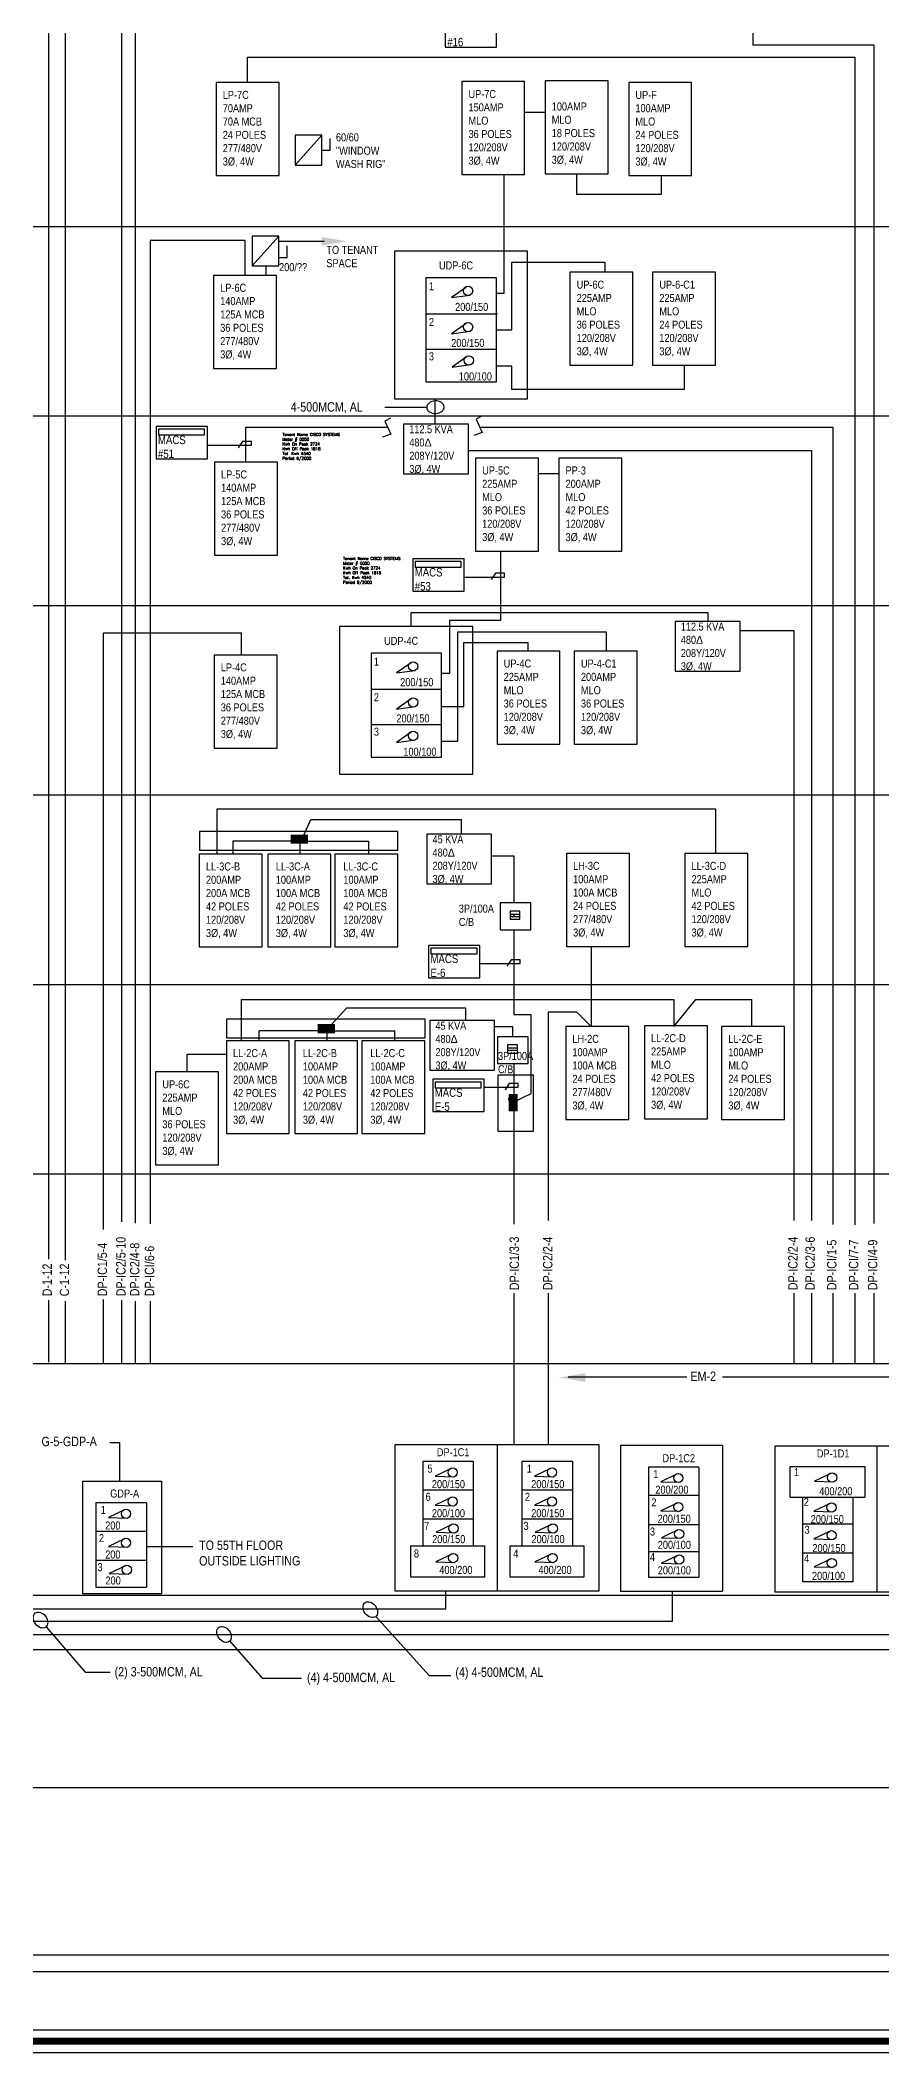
# Model space of a CAD drawing. Extents: x -4.2 to 35, y -7.8 to 73.6.
# Drawn here: x 20.05 to 25.96, y -7.81 to 6.31 of the extents above; entities that cross this region are included whole.
import ezdxf

# ---------------------------------------------------------------- set-up
doc = ezdxf.new("R2010")
doc.units = 0
doc.header["$MEASUREMENT"] = 0
doc.layers.get('0').update_dxf_attribs({"linetype": 'CONTINUOUS'})
for name, color, linetype in [('BOX', 3, 'CONTINUOUS'), ('FLOORS', 7, 'CONTINUOUS'), ('HIGH-VOLTAGE', 1, 'CONTINUOUS'), ('LOW-VOLTAGE', 5, 'CONTINUOUS'), ('METER', 220, 'CONTINUOUS'), ('PANELS', 3, 'CONTINUOUS'), ('PANELTEXT', 7, 'CONTINUOUS'), ('PULL-BOXES', 3, 'CONTINUOUS')]:
    doc.layers.add(name, color=color, linetype=linetype)
doc.layers.add('MeterID', color=2, linetype='CONTINUOUS', lineweight=5)
doc.styles.add('NOTESSTYLE2', font='techl___.ttf', dxfattribs={"height": 0.25})
doc.styles.add('ROMANS', font='romans')

msp = doc.modelspace()

# ---------------------------------------------------------------- hatches: boundary and pattern name
at = {"layer": 'HIGH-VOLTAGE'}
msp.add_hatch(color=256, dxfattribs=at).paths.add_polyline_path([(23.339, -1.207), (23.403, -1.207), (23.403, -1.086), (23.339, -1.086)])
at = {"layer": 'LOW-VOLTAGE'}
for points in [[(21.931, 0.671), (21.931, 0.736), (21.81, 0.736), (21.81, 0.671)], [(22.121, -0.66), (22.121, -0.595), (22, -0.595), (22, -0.66)]]:
    msp.add_hatch(color=256, dxfattribs=at).paths.add_polyline_path(points)

# ---------------------------------------------------------------- linework, layer by layer
for p, q in [((2.694, 5.004), (30.437, 5.004)), ((2.694, 3.674), (30.437, 3.674)), ((2.694, 2.344), (30.437, 2.344)), ((2.694, 1.014), (30.437, 1.014)), ((2.694, -0.316), (30.437, -0.316)), ((2.694, -1.646), (30.437, -1.646)), ((2.694, -2.976), (30.437, -2.976)), ((2.694, -4.603), (30.437, -4.603)), ((2.694, -5.952), (30.437, -5.952))]:
    msp.add_line(p, q)
at = {"layer": 'BOX'}
for p, q in [((34.82, -7.655), (1.925, -7.655)), ((34.959, -7.814), (1.787, -7.814))]:
    msp.add_line(p, q, dxfattribs=at)
at = {"layer": 'BOX', "const_width": 0.05}
msp.add_lwpolyline([(34.734, -7.732), (1.851, -7.732), (1.851, 35.949), (34.912, 35.949)], dxfattribs=at)
at = {"layer": 'FLOORS'}
for p, q in [((30.437, -7.129), (2.694, -7.129)), ((30.525, -7.246), (2.606, -7.246))]:
    msp.add_line(p, q, dxfattribs=at)
at = {"layer": 'HIGH-VOLTAGE'}
for p, q in [((20.111, 10.42), (20.111, -2.244)), ((20.227, 10.415), (20.227, -2.251)), ((20.623, 10.082), (20.623, -1.983)), ((20.72, 7.539), (20.72, -1.992)), ((25.053, 6.715), (25.053, 6.279)), ((25.053, 6.279), (25.901, 6.279)), ((25.901, 6.279), (25.901, -1.994)), ((21.508, 6.014), (21.508, 6.192)), ((21.508, 6.192), (25.769, 6.192)), ((25.769, 6.192), (25.769, -2.004)), ((21.49, 4.905), (20.825, 4.905)), ((20.825, 4.905), (20.825, -1.996)), ((21.49, 4.66), (21.49, 4.905)), ((21.727, 4.899), (22.046, 4.899)), ((21.637, 4.727), (21.637, 4.66)), ((21.496, 3.349), (21.496, 3.595)), ((21.496, 3.595), (22.491, 3.595)), ((22.514, 3.546), (22.455, 3.525)), ((22.51, 3.659), (22.472, 3.638)), ((22.472, 3.638), (22.514, 3.546)), ((23.154, 3.558), (23.095, 3.537)), ((23.15, 3.672), (23.112, 3.651)), ((23.112, 3.651), (23.154, 3.558)), ((23.137, 3.595), (25.615, 3.595)), ((25.615, 3.595), (25.615, -2)), ((23.057, 3.432), (25.464, 3.432)), ((25.464, 3.432), (25.464, -1.972)), ((20.496, 2.152), (21.465, 2.152)), ((20.496, -2.037), (20.496, 2.152)), ((21.465, 1.995), (21.465, 2.152)), ((24.963, 2.167), (25.341, 2.167)), ((25.341, 2.167), (25.341, -1.973)), ((23.22, 0.587), (23.377, 0.587)), ((23.377, 0.587), (23.377, 0.256)), ((23.377, 0.068), (23.377, -0.53)), ((23.921, -0.611), (23.921, -0.05)), ((23.498, -0.53), (23.377, -0.53)), ((23.498, -1.082), (23.498, -0.53)), ((23.818, -0.51), (23.617, -0.51)), ((23.617, -0.51), (23.617, -1.973)), ((23.919, -0.611), (23.818, -0.51)), ((23.24, -0.612), (23.366, -0.612)), ((23.366, -0.612), (23.366, -0.683)), ((23.377, -0.871), (23.377, -1.998)), ((23.366, -1.144), (23.498, -1.082)), ((20.111, -2.531), (20.111, -2.966)), ((20.227, -2.538), (20.227, -2.978)), ((20.496, -2.976), (20.496, -2.527)), ((20.623, -2.533), (20.623, -2.979)), ((20.72, -2.538), (20.72, -2.977)), ((20.825, -2.54), (20.825, -2.976)), ((23.377, -2.484), (23.377, -3.548)), ((23.617, -2.484), (23.617, -3.548)), ((25.341, -2.484), (25.341, -2.976)), ((25.464, -2.484), (25.464, -2.976)), ((25.615, -2.484), (25.615, -2.976)), ((25.769, -2.484), (25.769, -2.976)), ((25.901, -2.484), (25.901, -2.976)), ((24.589, -3.073), (23.757, -3.073)), ((26.758, -3.073), (24.84, -3.073)), ((20.542, -3.531), (20.609, -3.531)), ((20.609, -3.531), (20.609, -3.804)), ((20.797, -4.26), (21.123, -4.26)), ((22.899, -4.699), (22.899, -4.571)), ((24.49, -4.786), (24.49, -4.575)), ((19.706, -4.699), (22.899, -4.699)), ((19.707, -4.786), (24.49, -4.786)), ((19.703, -4.878), (26.302, -4.878)), ((19.705, -4.984), (27.423, -4.984))]:
    msp.add_line(p, q, dxfattribs=at)
for points in [[(22.028, 4.869), (22.208, 4.899), (22.028, 4.929)], [(23.877, -3.045), (23.697, -3.075), (23.877, -3.105)]]:
    msp.add_solid(points, dxfattribs=at)
at = {"layer": 'LOW-VOLTAGE'}
for p, q in [((23.452, 5.805), (23.595, 5.805)), ((23.816, 5.373), (23.816, 5.231)), ((23.308, 4.535), (23.308, 5.362)), ((23.816, 5.231), (24.412, 5.231)), ((24.412, 5.231), (24.412, 5.361)), ((23.363, 4.278), (23.363, 4.752)), ((23.363, 4.752), (24.015, 4.752)), ((24.015, 4.752), (24.015, 4.682)), ((23.254, 4.535), (23.308, 4.535)), ((23.254, 4.278), (23.363, 4.278)), ((23.363, 4.024), (23.254, 4.024)), ((23.363, 3.859), (23.363, 4.024)), ((24.571, 4.029), (24.571, 3.859)), ((24.571, 3.859), (23.363, 3.859)), ((22.825, 3.616), (22.825, 3.793)), ((23.549, 3.27), (23.692, 3.27)), ((23.283, 2.725), (23.283, 2.238)), ((22.655, 2.195), (22.655, 2.293)), ((22.655, 2.293), (24.737, 2.293)), ((24.737, 2.293), (24.737, 2.232)), ((22.925, 2.238), (22.925, 1.866)), ((23.283, 2.238), (22.925, 2.238)), ((22.983, 1.392), (22.983, 2.159)), ((22.983, 2.159), (24.023, 2.159)), ((24.023, 2.159), (24.023, 2.023)), ((23.026, 1.635), (23.026, 2.083)), ((23.026, 2.083), (23.474, 2.083)), ((23.474, 2.083), (23.474, 2.023)), ((22.925, 1.866), (22.869, 1.866)), ((22.869, 1.635), (23.026, 1.635)), ((22.869, 1.392), (22.983, 1.392)), ((21.294, 0.599), (21.294, 0.917)), ((21.294, 0.917), (24.792, 0.917)), ((24.792, 0.917), (24.792, 0.602)), ((21.89, 0.706), (21.951, 0.841)), ((21.951, 0.841), (23.007, 0.841)), ((23.007, 0.841), (23.007, 0.738)), ((21.878, 0.69), (21.404, 0.69)), ((21.405, 0.69), (21.405, 0.599)), ((21.876, 0.599), (21.876, 0.705)), ((21.912, 0.69), (22.356, 0.69)), ((22.356, 0.69), (22.356, 0.599)), ((21.465, -0.711), (21.465, -0.422)), ((21.465, -0.422), (24.498, -0.422)), ((24.498, -0.422), (24.498, -0.606)), ((24.498, -0.611), (24.654, -0.422)), ((24.654, -0.422), (25.044, -0.422)), ((25.044, -0.422), (25.044, -0.611)), ((22.071, -0.626), (22.205, -0.48)), ((22.205, -0.48), (23.036, -0.48)), ((23.036, -0.48), (23.036, -0.569)), ((22.067, -0.641), (21.59, -0.641)), ((21.59, -0.711), (21.59, -0.641)), ((22.067, -0.711), (22.067, -0.641)), ((22.101, -0.641), (22.54, -0.641)), ((22.54, -0.711), (22.54, -0.641)), ((21.084, -0.93), (21.084, -0.805)), ((21.084, -0.805), (21.359, -0.805))]:
    msp.add_line(p, q, dxfattribs=at)
at = {"layer": 'METER'}
for p, q in [((21.226, 3.468), (21.535, 3.468)), ((21.472, 3.494), (21.442, 3.45)), ((21.535, 3.494), (21.472, 3.494)), ((21.535, 3.468), (21.535, 3.494)), ((23.027, 2.543), (23.31, 2.543)), ((23.247, 2.569), (23.217, 2.525)), ((23.31, 2.569), (23.247, 2.569)), ((23.31, 2.543), (23.31, 2.569)), ((23.138, -0.17), (23.421, -0.17)), ((23.358, -0.144), (23.328, -0.188)), ((23.421, -0.144), (23.358, -0.144)), ((23.421, -0.17), (23.421, -0.144)), ((23.168, -1.038), (23.407, -1.038)), ((23.344, -1.012), (23.315, -1.056)), ((23.407, -1.012), (23.344, -1.012)), ((23.407, -1.038), (23.407, -1.012))]:
    msp.add_line(p, q, dxfattribs=at)
for points in [[(22.895, 6.262), (23.255, 6.262), (23.255, 6.49), (22.895, 6.49)], [(20.866, 3.372), (21.226, 3.372), (21.226, 3.6), (20.866, 3.6)], [(20.883, 3.541), (21.206, 3.541), (21.206, 3.58), (20.883, 3.58)], [(22.667, 2.443), (23.027, 2.443), (23.027, 2.671), (22.667, 2.671)], [(22.684, 2.612), (23.007, 2.612), (23.007, 2.651), (22.684, 2.651)], [(22.778, -0.27), (23.138, -0.27), (23.138, -0.042), (22.778, -0.042)], [(22.794, -0.101), (23.118, -0.101), (23.118, -0.062), (22.794, -0.062)], [(22.808, -1.209), (23.168, -1.209), (23.168, -0.982), (22.808, -0.982)], [(22.824, -1.041), (23.148, -1.041), (23.148, -1.001), (22.824, -1.001)]]:
    msp.add_lwpolyline(points, close=True, dxfattribs=at)
at = {"layer": 'PANELS'}
for p, q in [((21.842, 5.434), (22.029, 5.643)), ((22.029, 5.538), (22.087, 5.538)), ((22.087, 5.538), (22.087, 5.621)), ((21.54, 4.727), (21.727, 4.936)), ((21.785, 4.785), (21.785, 4.867)), ((21.727, 4.785), (21.785, 4.785)), ((23.041, 4.576), (22.938, 4.504)), ((22.938, 4.504), (23.069, 4.522)), ((23.041, 4.323), (22.938, 4.25)), ((22.938, 4.25), (23.069, 4.269)), ((23.045, 4.089), (22.943, 4.016)), ((22.943, 4.016), (23.074, 4.035)), ((22.656, 1.942), (22.553, 1.87)), ((22.553, 1.87), (22.684, 1.888)), ((22.656, 1.689), (22.553, 1.616)), ((22.553, 1.616), (22.684, 1.635)), ((22.656, 1.455), (22.553, 1.382)), ((22.553, 1.382), (22.684, 1.4)), ((23.258, -3.548), (23.258, -4.571)), ((24.841, -3.552), (24.124, -3.552)), ((24.124, -3.552), (24.124, -4.575)), ((24.841, -3.552), (24.841, -4.575)), ((25.924, -3.556), (25.924, -4.58)), ((22.937, -3.713), (22.824, -3.767)), ((22.824, -3.767), (22.956, -3.771)), ((23.634, -3.713), (23.52, -3.767)), ((23.52, -3.767), (23.653, -3.771)), ((24.521, -3.752), (24.407, -3.806)), ((24.407, -3.806), (24.539, -3.81)), ((25.6, -3.749), (25.486, -3.803)), ((25.486, -3.803), (25.618, -3.807)), ((22.937, -3.917), (22.824, -3.971)), ((23.634, -3.917), (23.52, -3.971)), ((20.645, -4.003), (20.531, -4.057)), ((20.531, -4.057), (20.664, -4.061)), ((22.824, -3.971), (22.956, -3.975)), ((23.52, -3.971), (23.653, -3.975)), ((24.521, -3.956), (24.407, -4.011)), ((24.407, -4.011), (24.539, -4.014)), ((25.595, -3.96), (25.482, -4.014)), ((25.482, -4.014), (25.614, -4.018)), ((20.645, -4.207), (20.531, -4.261)), ((22.943, -4.106), (22.83, -4.16)), ((22.83, -4.16), (22.962, -4.164)), ((23.64, -4.106), (23.526, -4.16)), ((23.526, -4.16), (23.658, -4.164)), ((24.526, -4.145), (24.413, -4.199)), ((24.413, -4.199), (24.545, -4.203)), ((25.596, -4.154), (25.482, -4.208)), ((25.482, -4.208), (25.614, -4.212)), ((20.531, -4.261), (20.664, -4.265)), ((22.941, -4.314), (22.828, -4.368)), ((22.828, -4.368), (22.96, -4.372)), ((23.638, -4.314), (23.524, -4.368)), ((23.524, -4.368), (23.656, -4.372)), ((24.526, -4.324), (24.413, -4.378)), ((24.413, -4.378), (24.545, -4.382)), ((25.597, -4.349), (25.483, -4.403)), ((20.651, -4.396), (20.537, -4.45)), ((20.537, -4.45), (20.669, -4.454)), ((25.483, -4.403), (25.615, -4.407)), ((24.123, -4.575), (24.84, -4.575))]:
    msp.add_line(p, q, dxfattribs=at)
for points in [[(21.287, 5.361), (21.729, 5.361), (21.729, 6.014), (21.287, 6.014)], [(23.011, 5.367), (23.452, 5.367), (23.452, 6.02), (23.011, 6.02)], [(23.595, 5.373), (24.037, 5.373), (24.037, 6.026), (23.595, 6.026)], [(24.182, 5.361), (24.623, 5.361), (24.623, 6.014), (24.182, 6.014)], [(21.842, 5.434), (22.029, 5.434), (22.029, 5.643), (21.842, 5.643)], [(21.54, 4.727), (21.727, 4.727), (21.727, 4.936), (21.54, 4.936)], [(22.539, 3.793), (23.473, 3.793), (23.473, 4.829), (22.539, 4.829)], [(23.77, 4.029), (24.212, 4.029), (24.212, 4.682), (23.77, 4.682)], [(24.35, 4.029), (24.792, 4.029), (24.792, 4.682), (24.35, 4.682)], [(21.269, 4.007), (21.711, 4.007), (21.711, 4.66), (21.269, 4.66)], [(22.603, 3.267), (23.057, 3.267), (23.057, 3.616), (22.603, 3.616)], [(21.275, 2.697), (21.717, 2.697), (21.717, 3.349), (21.275, 3.349)], [(23.107, 2.725), (23.549, 2.725), (23.549, 3.377), (23.107, 3.377)], [(23.692, 2.725), (24.134, 2.725), (24.134, 3.377), (23.692, 3.377)], [(22.154, 1.159), (23.088, 1.159), (23.088, 2.195), (22.154, 2.195)], [(24.508, 1.883), (24.963, 1.883), (24.963, 2.232), (24.508, 2.232)], [(21.273, 1.343), (21.715, 1.343), (21.715, 1.995), (21.273, 1.995)], [(23.258, 1.371), (23.7, 1.371), (23.7, 2.023), (23.258, 2.023)], [(23.8, 1.371), (24.242, 1.371), (24.242, 2.023), (23.8, 2.023)], [(21.171, 0.625), (22.563, 0.625), (22.563, 0.756), (21.171, 0.756)], [(22.766, 0.389), (23.22, 0.389), (23.22, 0.738), (22.766, 0.738)], [(21.169, -0.053), (21.611, -0.053), (21.611, 0.599), (21.169, 0.599)], [(21.649, -0.053), (22.091, -0.053), (22.091, 0.599), (21.649, 0.599)], [(22.121, -0.053), (22.562, -0.053), (22.562, 0.599), (22.121, 0.599)], [(23.745, -0.05), (24.187, -0.05), (24.187, 0.602), (23.745, 0.602)], [(24.576, -0.05), (25.017, -0.05), (25.017, 0.602), (24.576, 0.602)], [(23.281, 0.068), (23.496, 0.068), (23.496, 0.256), (23.281, 0.256)], [(21.36, -0.691), (22.753, -0.691), (22.753, -0.559), (21.36, -0.559)], [(22.786, -0.919), (23.24, -0.919), (23.24, -0.569), (22.786, -0.569)], [(23.262, -0.871), (23.477, -0.871), (23.477, -0.683), (23.262, -0.683)], [(23.74, -1.264), (24.182, -1.264), (24.182, -0.611), (23.74, -0.611)], [(24.292, -1.259), (24.734, -1.259), (24.734, -0.606), (24.292, -0.606)], [(24.834, -1.264), (25.276, -1.264), (25.276, -0.611), (24.834, -0.611)], [(21.359, -1.363), (21.8, -1.363), (21.8, -0.711), (21.359, -0.711)], [(21.839, -1.363), (22.28, -1.363), (22.28, -0.711), (21.839, -0.711)], [(22.31, -1.363), (22.752, -1.363), (22.752, -0.711), (22.31, -0.711)], [(20.863, -1.583), (21.304, -1.583), (21.304, -0.93), (20.863, -0.93)], [(22.541, -4.571), (23.975, -4.571), (23.975, -3.548), (22.541, -3.548)], [(25.207, -4.58), (26.641, -4.58), (26.641, -3.556), (25.207, -3.556)]]:
    msp.add_lwpolyline(points, close=True, dxfattribs=at)
for centre in [(23.055, 4.551), (23.055, 4.297), (23.06, 4.063), (22.67, 1.916), (22.67, 1.663), (22.67, 1.429), (22.947, -3.741), (23.644, -3.741), (24.53, -3.78), (25.609, -3.777), (22.947, -3.945), (23.644, -3.945), (24.53, -3.984), (20.655, -4.031), (25.605, -3.987), (20.655, -4.235), (22.953, -4.134), (23.65, -4.134), (24.536, -4.173), (25.606, -4.182), (22.951, -4.342), (23.648, -4.342), (24.536, -4.352), (25.607, -4.377), (20.661, -4.424)]:
    msp.add_circle(centre, 0.0324, dxfattribs=at)
at = {"layer": 'PANELTEXT'}
for p, q in [((22.47, 3.735), (22.764, 3.735)), ((22.409, -4.751), (22.781, -5.165)), ((20.094, -4.824), (20.369, -5.143)), ((21.383, -4.925), (21.611, -5.186)), ((20.369, -5.143), (20.543, -5.143)), ((21.611, -5.186), (21.886, -5.186)), ((22.781, -5.165), (22.934, -5.165))]:
    msp.add_line(p, q, dxfattribs=at)
at = {"layer": 'PANELTEXT', "extrusion": (0, 0, -1)}
msp.add_ellipse((22.826, 3.735), major_axis=(0.0615, 0.0028), ratio=0.716701, dxfattribs=at)
at = {"layer": 'PANELTEXT'}
for centre in [(22.369, -4.704), (20.055, -4.777), (21.343, -4.878)]:
    msp.add_ellipse(centre, major_axis=(-0.0366, 0.0495), ratio=0.716701, dxfattribs=at)
at = {"layer": 'PULL-BOXES'}
for p, q in [((22.766, 4.389), (23.262, 4.389)), ((22.759, 4.143), (23.254, 4.143)), ((22.374, 1.755), (22.869, 1.755)), ((22.374, 1.509), (22.869, 1.509)), ((23.351, 0.177), (23.42, 0.177)), ((23.351, 0.161), (23.42, 0.161)), ((23.352, 0.177), (23.352, 0.161)), ((23.375, 0.177), (23.375, 0.161)), ((23.332, -0.762), (23.401, -0.762)), ((23.332, -0.778), (23.401, -0.778)), ((23.339, -1.115), (23.339, -1.131)), ((23.362, -1.115), (23.362, -1.131)), ((22.737, -3.665), (22.737, -4.253)), ((23.09, -3.665), (22.737, -3.665)), ((23.09, -3.665), (23.09, -4.253)), ((23.433, -3.665), (23.433, -4.253)), ((23.787, -3.665), (23.433, -3.665)), ((23.787, -3.665), (23.787, -4.253)), ((24.32, -3.704), (24.32, -4.477)), ((24.673, -3.704), (24.32, -3.704)), ((24.673, -3.704), (24.673, -4.477)), ((25.316, -3.699), (25.839, -3.699)), ((25.316, -3.915), (25.316, -3.699)), ((25.839, -3.699), (25.839, -3.915)), ((20.444, -3.954), (20.444, -4.546)), ((20.798, -3.954), (20.444, -3.954)), ((20.798, -3.954), (20.798, -4.546)), ((23.09, -3.865), (22.737, -3.865)), ((23.787, -3.865), (23.433, -3.865)), ((24.673, -3.904), (24.32, -3.904)), ((25.316, -3.915), (25.839, -3.915)), ((25.403, -4.508), (25.403, -3.915)), ((25.756, -4.508), (25.756, -3.915)), ((23.09, -4.069), (22.737, -4.069)), ((23.787, -4.069), (23.433, -4.069)), ((20.798, -4.155), (20.444, -4.155)), ((24.673, -4.108), (24.32, -4.108)), ((25.756, -4.104), (25.403, -4.104)), ((20.798, -4.359), (20.444, -4.359)), ((22.65, -4.257), (23.173, -4.257)), ((22.65, -4.257), (22.65, -4.473)), ((23.173, -4.473), (23.173, -4.257)), ((23.347, -4.257), (23.869, -4.257)), ((23.347, -4.257), (23.347, -4.473)), ((23.869, -4.473), (23.869, -4.257)), ((24.32, -4.296), (24.673, -4.296)), ((25.756, -4.308), (25.403, -4.308)), ((22.65, -4.473), (23.173, -4.473)), ((23.347, -4.473), (23.869, -4.473)), ((24.32, -4.477), (24.673, -4.477)), ((25.756, -4.508), (25.403, -4.508)), ((20.444, -4.546), (20.798, -4.546))]:
    msp.add_line(p, q, dxfattribs=at)
for points in [[(22.759, 3.913), (23.254, 3.913), (23.254, 4.643), (22.759, 4.643)], [(22.374, 1.279), (22.869, 1.279), (22.869, 2.009), (22.374, 2.009)], [(23.351, 0.141), (23.419, 0.141), (23.419, 0.198), (23.351, 0.198)], [(23.332, -0.798), (23.401, -0.798), (23.401, -0.741), (23.332, -0.741)], [(23.263, -1.346), (23.513, -1.346), (23.513, -0.954), (23.263, -0.954)], [(20.352, -3.802), (20.904, -3.802), (20.904, -4.592), (20.352, -4.592)]]:
    msp.add_lwpolyline(points, close=True, dxfattribs=at)

# ---------------------------------------------------------------- texts
at = {"layer": 'METER', "char_height": 0.0589, "attachment_point": 1, "style": 'NOTESSTYLE2'}
for s, insert in [('MACS\\P#16', (22.909, 6.425)), ('MACS\\P#51', (20.879, 3.535)), ('MACS\\P#53', (22.681, 2.606)), ('MACS\\PE-6', (22.791, -0.107)), ('MACS\\PE-5', (22.821, -1.046))]:
    msp.add_mtext(s, dxfattribs=dict(at, insert=insert))
at = {"layer": 'MeterID', "char_height": 0.02, "attachment_point": 1, "style": 'ROMANS'}
for insert in [(21.753, 3.553), (22.178, 2.683)]:
    msp.add_mtext('Tenant Name CISCO SYSTEMS\\PMeter # 0050\\PKwh On Peak 2724\\PKwh Off Peak 1816\\PTot. Kwh 4540\\PPeriod 9/2000', dxfattribs=dict(at, insert=insert))
at = {"layer": 'PANELTEXT', "attachment_point": 1, "style": 'NOTESSTYLE2'}
for s, insert, char_height in [('LP-7C\\P70AMP\\P70A MCB\\P24 POLES\\P277/480V\\P3Ø, 4W', (21.334, 5.955), 0.0561), ('UP-7C\\P150AMP\\PMLO\\P36 POLES\\P120/208V\\P3Ø, 4W', (23.058, 5.961), 0.0561), ('UP-F\\P100AMP\\PMLO\\P24 POLES\\P120/208V\\P3Ø, 4W', (24.229, 5.955), 0.0561), ('\\P100AMP\\PMLO\\P18 POLES\\P120/208V\\P3Ø, 4W', (23.642, 5.967), 0.0561), ('60/60\\P"WINDOW\\PWASH RIG"', (22.128, 5.657), 0.0561), ('TO TENANT\\PSPACE', (22.061, 4.867), 0.0561), ('200/??', (21.729, 4.746), 0.0561), ('UDP-6C', (22.851, 4.758), 0.0561), ('LP-6C\\P140AMP\\P125A MCB\\P36 POLES\\P277/480V\\P3Ø, 4W', (21.316, 4.601), 0.0561), ('1', (22.78, 4.612), 0.0561), ('UP-6C\\P225AMP\\PMLO\\P36 POLES\\P120/208V\\P3Ø, 4W', (23.817, 4.623), 0.0561), ('UP-6-C1\\P225AMP\\PMLO\\P24 POLES\\P120/208V\\P3Ø, 4W', (24.397, 4.623), 0.0561), ('2\\C7;00/150', (22.964, 4.467), 0.05615), ('2', (22.78, 4.361), 0.0561), ('3', (22.78, 4.12), 0.0561), ('2\\C7;00/150', (22.937, 4.214), 0.05615), ('100\\C7;/100', (22.99, 3.979), 0.05615), ('4-500MCM, AL', (21.811, 3.77), 0.06563), ('112.5 KVA\\P480\\Fgreekc.shx;D\\P\\fTechnicLite|b0|i0|c2|p2;208Y/120V\\P3Ø, 4W', (22.643, 3.608), 0.05567), ('LP-5C\\P140AMP\\P125A MCB\\P36 POLES\\P277/480V\\P3Ø, 4W', (21.322, 3.291), 0.0561), ('UP-5C\\P225AMP\\PMLO\\P36 POLES\\P120/208V\\P3Ø, 4W', (23.154, 3.319), 0.0561), ('PP-3\\P200AMP\\PMLO\\P42 POLES\\P120/208V\\P3Ø, 4W', (23.739, 3.319), 0.0561), ('UDP-4C', (22.466, 2.123), 0.0561), ('112.5 KVA\\P480\\Fgreekc.shx;D\\P\\fTechnicLite|b0|i0|c2|p2;208Y/120V\\P3Ø, 4W', (24.548, 2.223), 0.05567), ('1', (22.394, 1.978), 0.0561), ('LP-4C\\P140AMP\\P125A MCB\\P36 POLES\\P277/480V\\P3Ø, 4W', (21.32, 1.937), 0.0561), ('UP-4C\\P225AMP\\PMLO\\P36 POLES\\P120/208V\\P3Ø, 4W', (23.305, 1.964), 0.0561), ('UP-4-C1\\P200AMP\\PMLO\\P36 POLES\\P120/208V\\P3Ø, 4W', (23.847, 1.964), 0.0561), ('2', (22.394, 1.727), 0.0561), ('2\\C7;00/150', (22.579, 1.833), 0.05615), ('2\\C7;00/150', (22.552, 1.579), 0.05615), ('3', (22.394, 1.486), 0.0561), ('100\\C7;/100', (22.601, 1.345), 0.05615), ('45 KVA\\P480\\Fgreekc.shx;D\\P\\fTechnicLite|b0|i0|c2|p2;208Y/120V\\P3Ø, 4W', (22.806, 0.73), 0.05567), ('LL-3C-B\\P200AMP\\P200A MCB\\P42 POLES\\P120/208V\\P3Ø, 4W', (21.216, 0.54), 0.0561), ('LL-3C-A\\P100AMP\\P100A MCB\\P42 POLES\\P120/208V\\P3Ø, 4W', (21.706, 0.54), 0.0561), ('LL-3C-C\\P100AMP\\P100A MCB\\P42 POLES\\P120/208V\\P3Ø, 4W', (22.18, 0.54), 0.0561), ('LH-3C\\P100AMP\\P100A MCB\\P24 POLES\\P277/480V\\P3Ø, 4W', (23.792, 0.544), 0.0561), ('LL-3C-D\\P225AMP\\PMLO\\P42 POLES\\P120/208V\\P3Ø, 4W', (24.623, 0.544), 0.0561), ('3P/100A\\PC/B', (22.99, 0.244), 0.0561), ('45 KVA\\P480\\Fgreekc.shx;D\\P\\fTechnicLite|b0|i0|c2|p2;208Y/120V\\P3Ø, 4W', (22.826, -0.578), 0.05567), ('LH-2C\\P100AMP\\P100A MCB\\P24 POLES\\P277/480V\\P3Ø, 4W', (23.787, -0.67), 0.0561), ('LL-2C-D\\P225AMP\\PMLO\\P42 POLES\\P120/208V\\P3Ø, 4W', (24.339, -0.665), 0.0561), ('LL-2C-E\\P100AMP\\PMLO\\P24 POLES\\P120/208V\\P3Ø, 4W', (24.881, -0.67), 0.0561), ('LL-2C-A\\P200AMP\\P200A MCB\\P42 POLES\\P120/208V\\P3Ø, 4W', (21.406, -0.77), 0.0561), ('LL-2C-B\\P100AMP\\P100A MCB\\P42 POLES\\P120/208V\\P3Ø, 4W', (21.896, -0.77), 0.0561), ('LL-2C-C\\P100AMP\\P100A MCB\\P42 POLES\\P120/208V\\P3Ø, 4W', (22.369, -0.77), 0.0561), ('3P/100A\\PC/B', (23.265, -0.79), 0.0561), ('UP-6C\\P225AMP\\PMLO\\P36 POLES\\P120/208V\\P3Ø, 4W', (20.91, -0.989), 0.0561), ('EM-2', (24.615, -3.033), 0.0656), ('G-5-GDP-A', (20.062, -3.491), 0.0656), ('DP-1C1', (22.836, -3.571), 0.0561), ('DP-1C2', (24.419, -3.613), 0.0561), ('DP-1D1', (25.502, -3.58), 0.0561), ('5', (22.77, -3.686), 0.0561), ('2\\C7;00/150', (22.801, -3.795), 0.05615), ('1', (23.467, -3.686), 0.0561), ('2\\C7;00/150', (23.498, -3.795), 0.05615), ('1', (24.354, -3.725), 0.0561), ('1', (25.342, -3.711), 0.0561), ('GDP-A', (20.544, -3.861), 0.0561), ('6', (22.757, -3.884), 0.0561), ('2', (23.454, -3.884), 0.0561), ('2', (24.341, -3.923), 0.0561), ('2\\C7;00/200', (24.369, -3.834), 0.05615), ('2', (25.41, -3.921), 0.0561), ('4\\C7;00/200', (25.519, -3.845), 0.05615), ('1', (20.478, -3.976), 0.0561), ('200', (20.509, -4.085), 0.0561), ('7', (22.747, -4.088), 0.0561), ('200\\C7;/100', (22.801, -3.999), 0.05615), ('3', (23.444, -4.088), 0.0561), ('200\\C7;/150', (23.498, -3.999), 0.05615), ('200\\C7;/150', (24.385, -4.038), 0.05615), ('200\\C7;/150', (25.459, -4.041), 0.05615), ('2', (20.465, -4.174), 0.0561), ('TO 55TH FLOOR\\POUTSIDE LIGHTING', (21.168, -4.219), 0.06563), ('2\\C7;00/150', (22.803, -4.181), 0.05615), ('2\\C7;00/100', (23.5, -4.181), 0.05615), ('3', (24.331, -4.128), 0.0561), ('2\\C7;00/100', (24.386, -4.221), 0.05615), ('3', (25.416, -4.115), 0.0561), ('3', (20.455, -4.378), 0.0561), ('200', (20.509, -4.289), 0.0561), ('8', (22.675, -4.282), 0.0561), ('4', (23.372, -4.282), 0.0561), ('4', (24.331, -4.307), 0.0561), ('4', (25.413, -4.317), 0.0561), ('2\\C7;00/150', (25.471, -4.244), 0.05615), ('200', (20.511, -4.471), 0.0561), ('4\\C7;00/200', (22.853, -4.397), 0.05615), ('4\\C7;00/200', (23.549, -4.397), 0.05615), ('2\\C7;00/100', (24.386, -4.4), 0.05615), ('2\\C7;00/100', (25.468, -4.439), 0.05615), ('(2) 3-500MCM, AL', (20.575, -5.107), 0.06563), ('(4) 4-500MCM, AL', (21.925, -5.147), 0.06563), ('(4) 4-500MCM, AL', (22.966, -5.11), 0.06563)]:
    msp.add_mtext(s, dxfattribs=dict(at, insert=insert, char_height=char_height))
at = {"layer": 'PANELTEXT', "attachment_point": 1, "rotation": 90, "style": 'NOTESSTYLE2'}
for s, insert, char_height in [('DP-IC2/5-10', (20.586, -2.505), 0.06563), ('DP-IC1/3-3', (23.346, -2.462), 0.0656), ('DP-IC2/2-4', (23.581, -2.462), 0.0656), ('DP-IC2/2-4', (25.301, -2.462), 0.0656), ('DP-IC2/3-6', (25.422, -2.462), 0.0656), ('DP-ICI/1-5', (25.574, -2.462), 0.0656), ('DP-ICI/7-7', (25.727, -2.462), 0.0656), ('DP-ICI/4-9', (25.861, -2.462), 0.0656), ('DP-IC1/5-4', (20.456, -2.505), 0.0656), ('DP-IC2/4-8', (20.683, -2.505), 0.0656), ('DP-ICI/6-6', (20.787, -2.505), 0.0656), ('D-1-12', (20.069, -2.505), 0.0656), ('C-1-12', (20.19, -2.505), 0.0656)]:
    msp.add_mtext(s, dxfattribs=dict(at, insert=insert, char_height=char_height))

doc.saveas('drawing.dxf')
